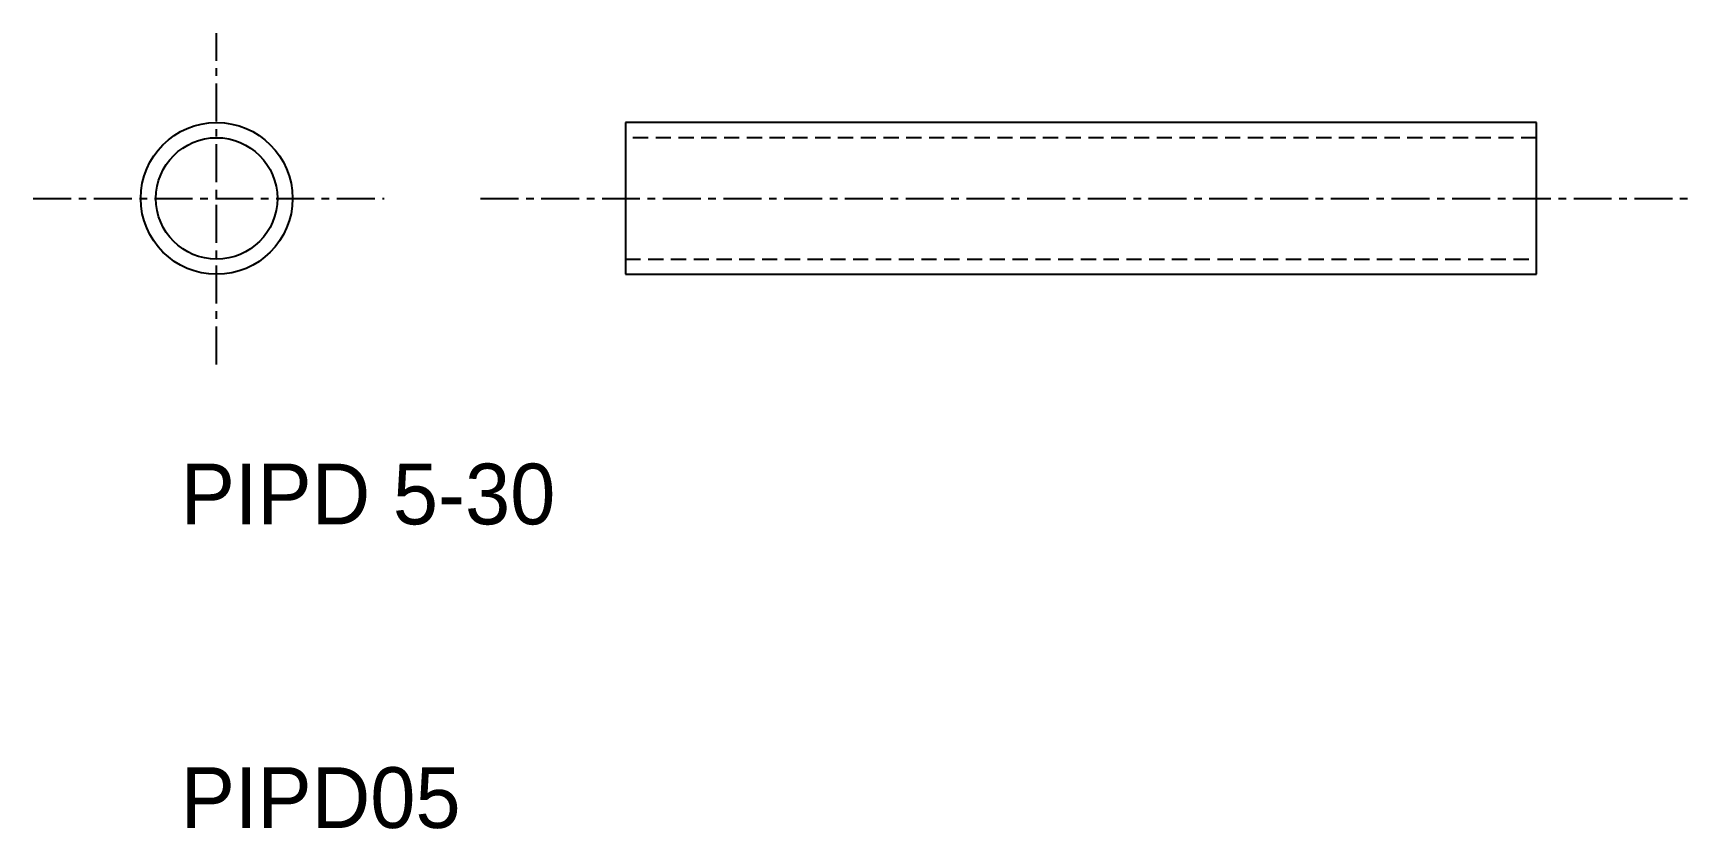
# Model space of a CAD drawing. Extents: x 5.1 to 59.7, y 10 to 36.2.
import ezdxf

# ---------------------------------------------------------------- set-up
doc = ezdxf.new("R2010")
doc.units = 0
doc.linetypes.add('CENTER', pattern=[2, 1.25, -0.25, 0.25, -0.25])
doc.linetypes.add('DASHED', pattern=[0.75, 0.5, -0.25])
doc.layers.get('0').update_dxf_attribs({"linetype": 'CONTINUOUS'})
doc.layers.add('CENTER', color=1, linetype='CENTER')

msp = doc.modelspace()

# ---------------------------------------------------------------- linework, layer by layer
at = {"color": 7, "linetype": 'CONTINUOUS'}
for p, q in [((54.644, 33.235), (24.644, 33.235)), ((24.644, 33.235), (24.644, 28.235)), ((54.644, 28.235), (54.644, 33.235)), ((24.644, 28.235), (54.644, 28.235))]:
    msp.add_line(p, q, dxfattribs=at)
at = {"color": 3, "linetype": 'DASHED'}
for p, q in [((54.644, 32.735), (24.644, 32.735)), ((24.644, 28.735), (54.644, 28.735))]:
    msp.add_line(p, q, dxfattribs=at)
at = {"color": 7, "linetype": 'CONTINUOUS'}
for radius in [2.5, 2]:
    msp.add_circle((11.182, 30.735), radius, dxfattribs=at)
at = {"layer": 'CENTER', "color": 1, "linetype": 'CENTER'}
for p, q in [((11.182, 25.27), (11.182, 36.178)), ((5.14, 30.735), (16.694, 30.735)), ((19.874, 30.735), (59.732, 30.735))]:
    msp.add_line(p, q, dxfattribs=at)

# ---------------------------------------------------------------- texts
at = {"color": 7, "linetype": 'CONTINUOUS'}
for s, p in [('PIPD 5-30', (10, 20)), ('PIPD05', (10, 10))]:
    msp.add_text(s, height=2, dxfattribs=at).set_placement(p)

doc.saveas('drawing.dxf')
